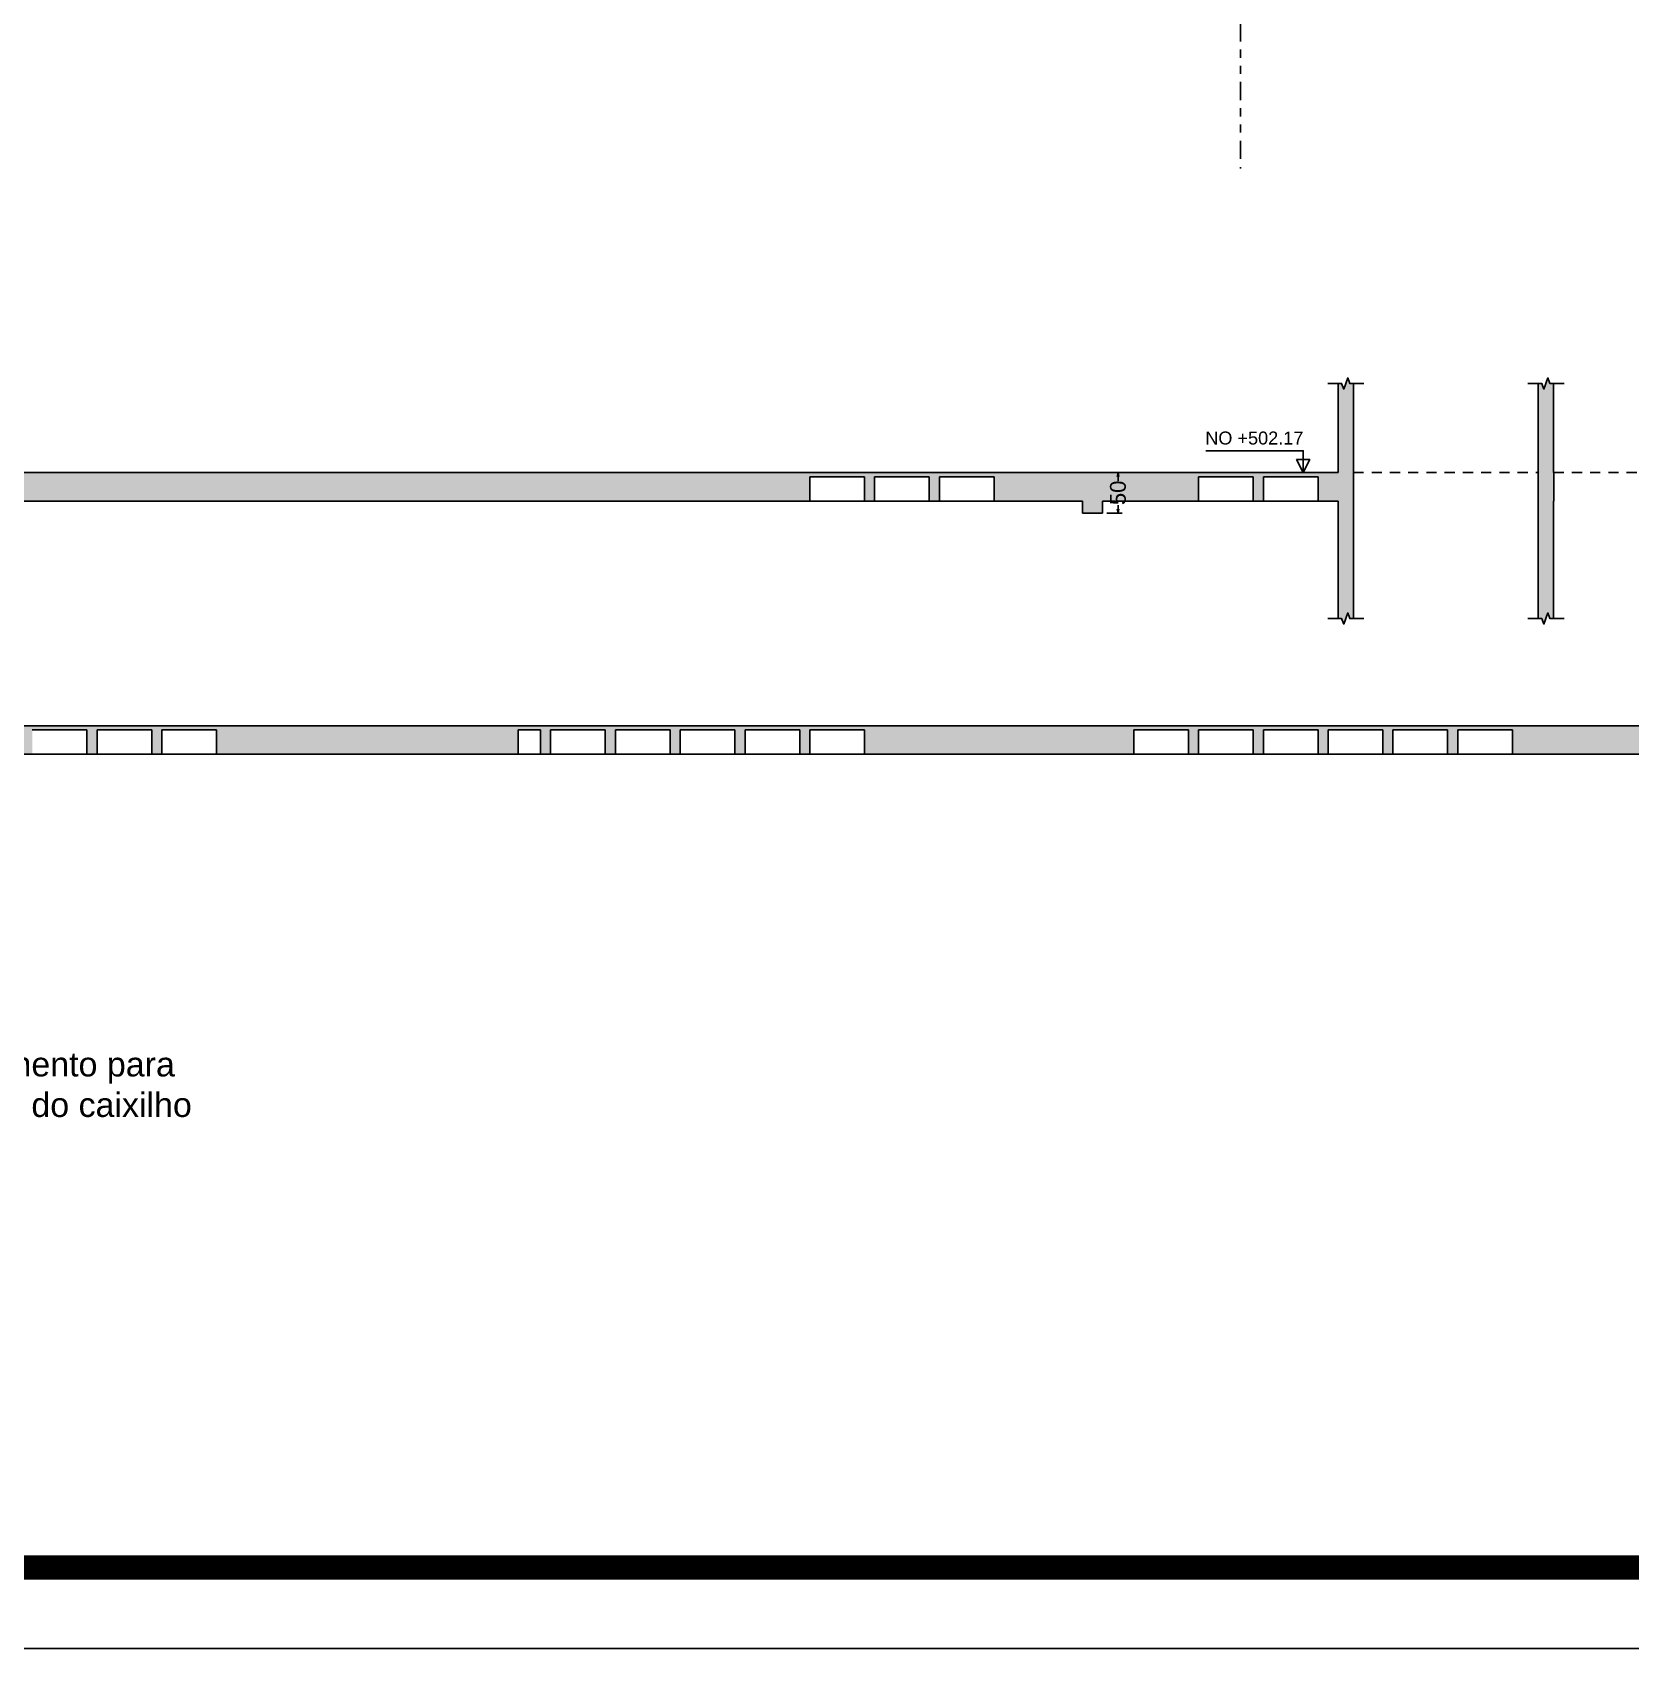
# Model space of a CAD drawing. Header units: millimetres. Extents: x -967 to 563, y -1588 to 506.
# Drawn here: x 42.95 to 62.68, y -295.37 to -275.43 of the extents above; entities that cross this region are included whole.
import ezdxf
from ezdxf.enums import TextEntityAlignment as Align

# ---------------------------------------------------------------- set-up
doc = ezdxf.new("R2010")
doc.units = ezdxf.units.MM
for name, pattern in [('CYPE_RAYAPUNTOPUNTO', [0.45, 0.225, -0.075, 0, -0.075, 0, -0.075]), ('DASHDOT', [1, 0.5, -0.25, 0, -0.25]), ('HIDDEN2', [0.1875, 0.125, -0.0625])]:
    doc.linetypes.add(name, pattern=pattern)
for name, color, linetype in [('00 - IMPPER - FOLHA - BORDAS', 1, 'Continuous'), ('18', 7, 'Continuous'), ('A_htc_alv', 7, 'Continuous'), ('AR-COTA-EXE-50', 7, 'Continuous'), ('COMP_INDNIVEL', 4, 'Continuous'), ('COMP_NIVEL', 4, 'Continuous'), ('EIXOS', 8, 'DASHDOT'), ('Textos', 7, 'Continuous')]:
    doc.layers.add(name, color=color, linetype=linetype)
doc.styles.add('ARIAL', font='arial.ttf')
doc.dimstyles.new('COTAS CORTE', dxfattribs={"dimtxt": 0.133333, "dimasz": 0.05, "dimexe": 0.05, "dimexo": 0.05, "dimgap": 0.01, "dimtad": 0, "dimdec": 1, "dimlfac": 100, "dimzin": 9, "dimdsep": 46, "dimtxsty": 'ARIAL', "dimblk": 'OPEN', "dimcen": 1.5, "dimadec": 0, "dimazin": 0, "dimtfac": 1, "dimtdec": 1, "dimtmove": 0, "dimatfit": 1, "dimldrblk": 'OPEN', "dimfxl": 1, "dimarcsym": 0})

# ---------------------------------------------------------------- blocks, each defined once
blk = doc.blocks.new('a0 impper')
at = {"layer": '00 - IMPPER - FOLHA - BORDAS'}
blk.add_lwpolyline([(2701.089, 1145.411), (2701.089, 1115.711), (2819.989, 1115.711), (2819.989, 1199.811), (2702.589, 1199.811)], dxfattribs=at)
at = {"layer": '00 - IMPPER - FOLHA - BORDAS', "const_width": 0.3}
blk.add_lwpolyline([(2703.589, 1116.711), (2818.989, 1116.711), (2818.989, 1198.811), (2703.589, 1198.811)], close=True, dxfattribs=at)
blk = doc.blocks.new('EIXOS DE OBRA TERREO1')
at = {"layer": 'EIXOS', "linetype": 'CYPE_RAYAPUNTOPUNTO'}
blk.add_line((730.0342, -130.4804), (730.0342, -190.271), dxfattribs=at)
blk = doc.blocks.new('_Open')
at = {"color": 0, "linetype": 'ByBlock', "lineweight": -2}
for p, q in [((-1, 0.17), (0, 0)), ((-1, -0.17), (0, 0)), ((0, 0), (-1, 0))]:
    blk.add_line(p, q, dxfattribs=at)
blk = doc.blocks.new('*D869')
at = {"layer": 'AR-COTA-EXE-50', "color": 0, "linetype": 'ByBlock', "lineweight": -2, "transparency": 16777216}
for p, q in [((56.35, -280.907), (56.35, -280.958)), ((56.211, -281.357), (56.4, -281.357)), ((56.35, -281.307), (56.35, -281.257))]:
    blk.add_line(p, q, dxfattribs=at)
at = {"layer": 'Defpoints', "color": 0, "linetype": 'ByBlock', "transparency": 16777216}
for p in [(56.35, -280.857), (56.35, -280.857), (56.161, -281.357)]:
    blk.add_point(p, dxfattribs=at)
at = {"layer": 'AR-COTA-EXE-50', "color": 0, "linetype": 'ByBlock', "lineweight": -2, "transparency": 16777216, "xscale": 0.05, "yscale": 0.05, "zscale": 0.05}
for p, rotation in [((56.35, -280.857), 90), ((56.35, -281.357), 270)]:
    blk.add_blockref('_Open', p, dxfattribs=dict(at, rotation=rotation))
at = {"layer": 'AR-COTA-EXE-50', "color": 0, "linetype": 'ByBlock', "transparency": 16777216, "insert": (56.35, -281.107), "char_height": 0.195, "attachment_point": 5, "rotation": 90, "style": 'ARIAL'}
blk.add_mtext('50', dxfattribs=at)

msp = doc.modelspace()

# ---------------------------------------------------------------- hatches: boundary and pattern name
at = {"layer": 'A_htc_alv', "linetype": 'ByBlock'}
h = msp.add_hatch(color=8, dxfattribs=at)
h.dxf.hatch_style = 1
h.paths.add_polyline_path([(52.5472, -281.2075), (52.5472, -280.9075), (53.2217, -280.9075), (53.2217, -281.2075), (53.3467, -281.2075), (53.3467, -280.9075), (54.0212, -280.9075), (54.0212, -281.2075), (54.1462, -281.2075), (54.1462, -280.9075), (54.8207, -280.9075), (54.8207, -281.2075), (55.9107, -281.2075), (55.9107, -281.3575), (56.1607, -281.3575), (56.1607, -281.2075), (57.3442, -281.2075), (57.3442, -280.9075), (58.0187, -280.9075), (58.0187, -281.2075), (58.1437, -281.2075), (58.1437, -280.9075), (58.8182, -280.9075), (58.8182, -281.2075), (59.0657, -281.2075), (59.0657, -282.6575), (59.1097, -282.6575), (59.1347, -282.7262), (59.1847, -282.5888), (59.2097, -282.6575), (59.2557, -282.6575), (59.2557, -281.2075), (59.2567, -281.2075), (59.2567, -280.8575), (59.2557, -280.8575), (59.2557, -279.7575), (59.2097, -279.7575), (59.1847, -279.6888), (59.1347, -279.8262), (59.1097, -279.7575), (59.0657, -279.7575), (59.0657, -280.8575), (40.7057, -280.8575), (40.7057, -281.2075), (41.0057, -281.2075), (41.3542, -281.2075), (41.3542, -280.9075), (42.0287, -280.9075), (42.0287, -281.2075), (42.1537, -281.2075), (42.1537, -280.9075), (42.8282, -280.9075), (42.8282, -281.2075)])
h = msp.add_hatch(color=8, dxfattribs=at)
h.dxf.hatch_style = 1
h.paths.add_polyline_path([(61.7257, -279.7575), (61.6797, -279.7575), (61.6547, -279.6888), (61.6047, -279.8262), (61.5797, -279.7575), (61.5357, -279.7575), (61.5357, -280.8575), (61.5347, -280.8575), (61.5347, -281.2075), (61.5357, -282.6575), (61.5797, -282.6575), (61.6047, -282.7262), (61.6547, -282.5888), (61.6797, -282.6575), (61.7257, -282.6575), (61.7257, -281.2075), (61.7267, -280.8575), (61.7257, -280.8575)])
h = msp.add_hatch(color=8, dxfattribs=at)
h.dxf.hatch_style = 1
h.paths.add_polyline_path([(36.8869, -283.9817), (36.8869, -285.3017), (37.0769, -285.3017), (37.0769, -284.3317), (37.3567, -284.3317), (37.3567, -284.0317), (38.0312, -284.0317), (38.0312, -284.3317), (38.1562, -284.3317), (38.1562, -284.0317), (38.8307, -284.0317), (38.8307, -284.3317), (38.9557, -284.3317), (38.9557, -284.0317), (39.6302, -284.0317), (39.6302, -284.3317), (39.7552, -284.3317), (39.7552, -284.0317), (40.4297, -284.0317), (40.4297, -284.3317), (40.5547, -284.3317), (41.2292, -284.3317), (41.3542, -284.3317), (41.3542, -284.0317), (42.0287, -284.0317), (42.0287, -284.3317), (42.1537, -284.3317), (42.1537, -284.0317), (42.8282, -284.0317), (42.8282, -284.3317), (42.9532, -284.3317), (42.9532, -284.0317), (43.6277, -284.0317), (43.6277, -284.3317), (43.7527, -284.3317), (43.7527, -284.0317), (44.4272, -284.0317), (44.4272, -284.3317), (44.5522, -284.3317), (44.5522, -284.0317), (45.2267, -284.0317), (45.2267, -284.3317), (48.9497, -284.3317), (48.9497, -284.0317), (49.2242, -284.0317), (49.2242, -284.3317), (49.3492, -284.3317), (49.3492, -284.0317), (50.0237, -284.0317), (50.0237, -284.3317), (50.1487, -284.3317), (50.1487, -284.0317), (50.8232, -284.0317), (50.8232, -284.3317), (50.9482, -284.3317), (50.9482, -284.0317), (51.6227, -284.0317), (51.6227, -284.3317), (51.7477, -284.3317), (51.7477, -284.0317), (52.4222, -284.0317), (52.4222, -284.3317), (52.5472, -284.3317), (52.5472, -284.0317), (53.2217, -284.0317), (53.2217, -284.3317), (56.5447, -284.3317), (56.5447, -284.0317), (57.2192, -284.0317), (57.2192, -284.3317), (57.3442, -284.3317), (57.3442, -284.0317), (58.0187, -284.0317), (58.0187, -284.3317), (58.1437, -284.3317), (58.1437, -284.0317), (58.8182, -284.0317), (58.8182, -284.3317), (58.9432, -284.3317), (58.9432, -284.0317), (59.6177, -284.0317), (59.6177, -284.3317), (59.7427, -284.3317), (59.7427, -284.0317), (60.4172, -284.0317), (60.4172, -284.3317), (60.5422, -284.3317), (60.5422, -284.0317), (61.2167, -284.0317), (61.2167, -284.3317), (64.5397, -284.3317), (64.5397, -284.0317), (65.2142, -284.0317), (65.2142, -284.3317), (65.3392, -284.3317), (65.3392, -284.0317), (66.0137, -284.0317), (66.0137, -284.3317), (66.1387, -284.3317), (66.1387, -284.0317), (66.8132, -284.0317), (66.8132, -284.3317), (66.9382, -284.3317), (66.9382, -284.0317), (67.6127, -284.0317), (67.6127, -284.3317), (67.7377, -284.3317), (67.7377, -284.0317), (68.4122, -284.0317), (68.4122, -284.3317), (74.9332, -284.3317), (74.9332, -284.0317), (75.6077, -284.0317), (75.6077, -284.3317), (75.7327, -284.3317), (75.7327, -284.0317), (76.4072, -284.0317), (76.4072, -284.3317), (76.5322, -284.3317), (76.5322, -284.0317), (77.2067, -284.0317), (77.2067, -284.3317), (77.3317, -284.3317), (77.3317, -284.0317), (78.0062, -284.0317), (78.0062, -284.3317), (81.3292, -284.3317), (81.3292, -284.0317), (82.0037, -284.0317), (82.0037, -284.3317), (82.1287, -284.3317), (82.1287, -284.0317), (82.8032, -284.0317), (82.8032, -284.3317), (82.9282, -284.3317), (82.9282, -284.0317), (83.6027, -284.0317), (83.6027, -284.3317), (83.7277, -284.3317), (83.7277, -284.0317), (84.4022, -284.0317), (84.4022, -284.3317), (84.5272, -284.3317), (84.5272, -284.0317), (85.2017, -284.0317), (85.2017, -284.3317), (88.5247, -284.3317), (88.5247, -284.0317), (89.1992, -284.0317), (89.1992, -284.3317), (89.3242, -284.3317), (89.3242, -284.0317), (89.9987, -284.0317), (89.9987, -284.3317), (90.1237, -284.3317), (90.1237, -284.0317), (90.7982, -284.0317), (90.7982, -284.3317), (90.9232, -284.3317), (90.9232, -284.0317), (91.5977, -284.0317), (91.5977, -284.3317), (91.7227, -284.3317), (91.7227, -284.0317), (92.3972, -284.0317), (92.3972, -284.3317), (92.5222, -284.3317), (92.5222, -284.0317), (93.1967, -284.0317), (93.1967, -284.3317), (93.3217, -284.3317), (93.3217, -284.0317), (93.9962, -284.0317), (93.9962, -284.3317), (94.1212, -284.3317), (94.1212, -284.0317), (94.3957, -284.0317), (94.3957, -284.3317), (94.6657, -284.3317), (94.7097, -284.3317), (94.7347, -284.3317), (94.7847, -284.3317), (94.8097, -284.3317), (94.8557, -284.3317), (94.8557, -283.3817), (94.8097, -283.3817), (94.7847, -283.3817), (94.7347, -283.3817), (94.7097, -283.3817), (94.6657, -283.3817), (94.6657, -283.9817)])

# ---------------------------------------------------------------- linework, layer by layer
at = {"layer": '18'}
for p, q in [((59.0657, -279.7575), (59.0657, -280.8575)), ((59.2557, -280.8575), (59.2557, -279.7575)), ((61.5357, -279.7575), (61.5357, -280.8575)), ((61.7257, -280.8575), (61.7257, -279.7575)), ((59.0657, -280.8575), (40.7057, -280.8575)), ((52.5472, -281.2075), (52.5472, -280.9075)), ((52.5472, -280.9075), (53.2217, -280.9075)), ((53.2217, -280.9075), (53.2217, -281.2075)), ((53.3467, -281.2075), (53.3467, -280.9075)), ((53.3467, -280.9075), (54.0212, -280.9075)), ((54.0212, -280.9075), (54.0212, -281.2075)), ((54.1462, -281.2075), (54.1462, -280.9075)), ((54.1462, -280.9075), (54.8207, -280.9075)), ((54.8207, -280.9075), (54.8207, -281.2075)), ((57.3442, -281.2075), (57.3442, -280.9075)), ((57.3442, -280.9075), (58.0187, -280.9075)), ((58.0187, -280.9075), (58.0187, -281.2075)), ((58.1437, -281.2075), (58.1437, -280.9075)), ((58.1437, -280.9075), (58.8182, -280.9075)), ((58.8182, -280.9075), (58.8182, -281.2075)), ((59.2567, -280.8575), (59.2557, -280.8575)), ((59.2567, -281.2075), (59.2567, -280.8575)), ((61.5357, -280.8575), (61.5347, -280.8575)), ((61.5347, -280.8575), (61.5347, -281.2075)), ((61.7267, -280.8575), (61.7257, -280.8575)), ((61.7267, -281.2075), (61.7267, -280.8575)), ((42.8282, -281.2075), (52.5472, -281.2075)), ((52.5472, -281.2075), (54.8207, -281.2075)), ((53.2217, -281.2075), (53.3467, -281.2075)), ((54.0212, -281.2075), (54.1462, -281.2075)), ((54.8207, -281.2075), (55.9107, -281.2075)), ((55.9107, -281.2075), (55.9107, -281.3575)), ((55.9107, -281.3575), (56.1607, -281.3575)), ((56.1607, -281.3575), (56.1607, -281.2075)), ((56.1607, -281.2075), (57.3442, -281.2075)), ((57.3442, -281.2075), (58.8182, -281.2075)), ((58.0187, -281.2075), (58.1437, -281.2075)), ((58.8182, -281.2075), (59.0657, -281.2075)), ((59.0657, -281.2075), (59.0657, -282.6575)), ((59.2557, -282.6575), (59.2557, -281.2075)), ((59.2557, -281.2075), (59.2567, -281.2075)), ((61.5347, -281.2075), (61.5357, -281.2075)), ((61.5357, -281.2075), (61.5357, -282.6575)), ((61.7257, -282.6575), (61.7257, -281.2075)), ((61.7257, -281.2075), (61.7267, -281.2075)), ((94.6657, -283.9817), (36.8869, -283.9817)), ((42.9532, -284.0317), (43.6277, -284.0317)), ((43.6277, -284.0317), (43.6277, -284.3317)), ((43.7527, -284.3317), (43.7527, -284.0317)), ((43.7527, -284.0317), (44.4272, -284.0317)), ((44.4272, -284.0317), (44.4272, -284.3317)), ((44.5522, -284.3317), (44.5522, -284.0317)), ((44.5522, -284.0317), (45.2267, -284.0317)), ((45.2267, -284.0317), (45.2267, -284.3317)), ((48.9497, -284.3317), (48.9497, -284.0317)), ((48.9497, -284.0317), (49.2242, -284.0317)), ((49.2242, -284.0317), (49.2242, -284.3317)), ((49.3492, -284.3317), (49.3492, -284.0317)), ((49.3492, -284.0317), (50.0237, -284.0317)), ((50.0237, -284.0317), (50.0237, -284.3317)), ((50.1487, -284.3317), (50.1487, -284.0317)), ((50.1487, -284.0317), (50.8232, -284.0317)), ((50.8232, -284.0317), (50.8232, -284.3317)), ((50.9482, -284.3317), (50.9482, -284.0317)), ((50.9482, -284.0317), (51.6227, -284.0317)), ((51.6227, -284.0317), (51.6227, -284.3317)), ((51.7477, -284.3317), (51.7477, -284.0317)), ((51.7477, -284.0317), (52.4222, -284.0317)), ((52.4222, -284.0317), (52.4222, -284.3317)), ((52.5472, -284.3317), (52.5472, -284.0317)), ((52.5472, -284.0317), (53.2217, -284.0317)), ((53.2217, -284.0317), (53.2217, -284.3317)), ((56.5447, -284.3317), (56.5447, -284.0317)), ((56.5447, -284.0317), (57.2192, -284.0317)), ((57.2192, -284.0317), (57.2192, -284.3317)), ((57.3442, -284.3317), (57.3442, -284.0317)), ((57.3442, -284.0317), (58.0187, -284.0317)), ((58.0187, -284.0317), (58.0187, -284.3317)), ((58.1437, -284.3317), (58.1437, -284.0317)), ((58.1437, -284.0317), (58.8182, -284.0317)), ((58.8182, -284.0317), (58.8182, -284.3317)), ((58.9432, -284.3317), (58.9432, -284.0317)), ((58.9432, -284.0317), (59.6177, -284.0317)), ((59.6177, -284.0317), (59.6177, -284.3317)), ((59.7427, -284.3317), (59.7427, -284.0317)), ((59.7427, -284.0317), (60.4172, -284.0317)), ((60.4172, -284.0317), (60.4172, -284.3317)), ((60.5422, -284.3317), (60.5422, -284.0317)), ((60.5422, -284.0317), (61.2167, -284.0317)), ((61.2167, -284.0317), (61.2167, -284.3317)), ((37.3567, -284.3317), (45.2267, -284.3317)), ((43.6277, -284.3317), (43.7527, -284.3317)), ((44.4272, -284.3317), (44.5522, -284.3317)), ((45.2267, -284.3317), (48.9497, -284.3317)), ((48.9497, -284.3317), (53.2217, -284.3317)), ((49.2242, -284.3317), (49.3492, -284.3317)), ((50.0237, -284.3317), (50.1487, -284.3317)), ((50.8232, -284.3317), (50.9482, -284.3317)), ((51.6227, -284.3317), (51.7477, -284.3317)), ((52.4222, -284.3317), (52.5472, -284.3317)), ((53.2217, -284.3317), (56.5447, -284.3317)), ((56.5447, -284.3317), (61.2167, -284.3317)), ((57.2192, -284.3317), (57.3442, -284.3317)), ((58.0187, -284.3317), (58.1437, -284.3317)), ((58.8182, -284.3317), (58.9432, -284.3317)), ((59.6177, -284.3317), (59.7427, -284.3317)), ((60.4172, -284.3317), (60.5422, -284.3317)), ((61.2167, -284.3317), (64.5397, -284.3317))]:
    msp.add_line(p, q, dxfattribs=at)
at = {"layer": '18', "linetype": 'HIDDEN2'}
for p, q in [((59.2557, -280.8575), (61.5347, -280.8575)), ((61.7257, -280.8575), (63.9047, -280.8575))]:
    msp.add_line(p, q, dxfattribs=at)
at = {"layer": '18'}
for points in [[(58.9389, -279.7575), (59.1097, -279.7575), (59.1347, -279.8262), (59.1847, -279.6888), (59.2097, -279.7575), (59.3834, -279.7575)], [(61.4089, -279.7575), (61.5797, -279.7575), (61.6047, -279.8262), (61.6547, -279.6888), (61.6797, -279.7575), (61.8534, -279.7575)], [(58.9389, -282.6575), (59.1097, -282.6575), (59.1347, -282.7262), (59.1847, -282.5888), (59.2097, -282.6575), (59.3834, -282.6575)], [(61.4089, -282.6575), (61.5797, -282.6575), (61.6047, -282.7262), (61.6547, -282.5888), (61.6797, -282.6575), (61.8534, -282.6575)]]:
    msp.add_lwpolyline(points, dxfattribs=at)
at = {"layer": 'COMP_INDNIVEL'}
msp.add_lwpolyline([(58.6355, -280.8575), (58.6355, -280.5875), (57.4337, -280.5875)], dxfattribs=at)
msp.add_lwpolyline([(58.6355, -280.8575), (58.5545, -280.6955), (58.7165, -280.6955), (58.6355, -280.8575)], close=True, dxfattribs=at)

# ---------------------------------------------------------------- block references
msp.add_blockref('a0 impper', (-2680.1975, -1411.0778))
at = {"color": 9, "linetype": 'ByBlock'}
msp.add_blockref('EIXOS DE OBRA TERREO1', (-672.1735, -86.8324), dxfattribs=at)

# ---------------------------------------------------------------- texts
at = {"layer": 'COMP_NIVEL', "style": 'ARIAL'}
msp.add_text('NO +502.17', height=0.16, dxfattribs=at).set_placement((58.6378, -280.5104), align=Align.RIGHT)
at = {"layer": 'Textos', "insert": (41.1483, -288.0068), "char_height": 0.3, "width": 8.650014, "attachment_point": 1, "style": 'ARIAL'}
msp.add_mtext('Complemento para\\Parremate do caixilho', dxfattribs=at)

# ---------------------------------------------------------------- dimensions: what is measured, and where the dimension line sits
at = {"layer": 'AR-COTA-EXE-50', "color": 0, "linetype": 'ByBlock'}
dim = msp.add_linear_dim(base=(56.3498, -280.8575), p1=(56.1607, -281.3575), p2=(56.3498, -280.8575), angle=90, dimstyle='COTAS CORTE', override={"dimtxt": 0.195}, dxfattribs=at)
dim.commit()
dim.dimension.update_dxf_attribs({"geometry": '*D869', "text_midpoint": (56.3498, -281.1075)})

doc.saveas('drawing.dxf')
